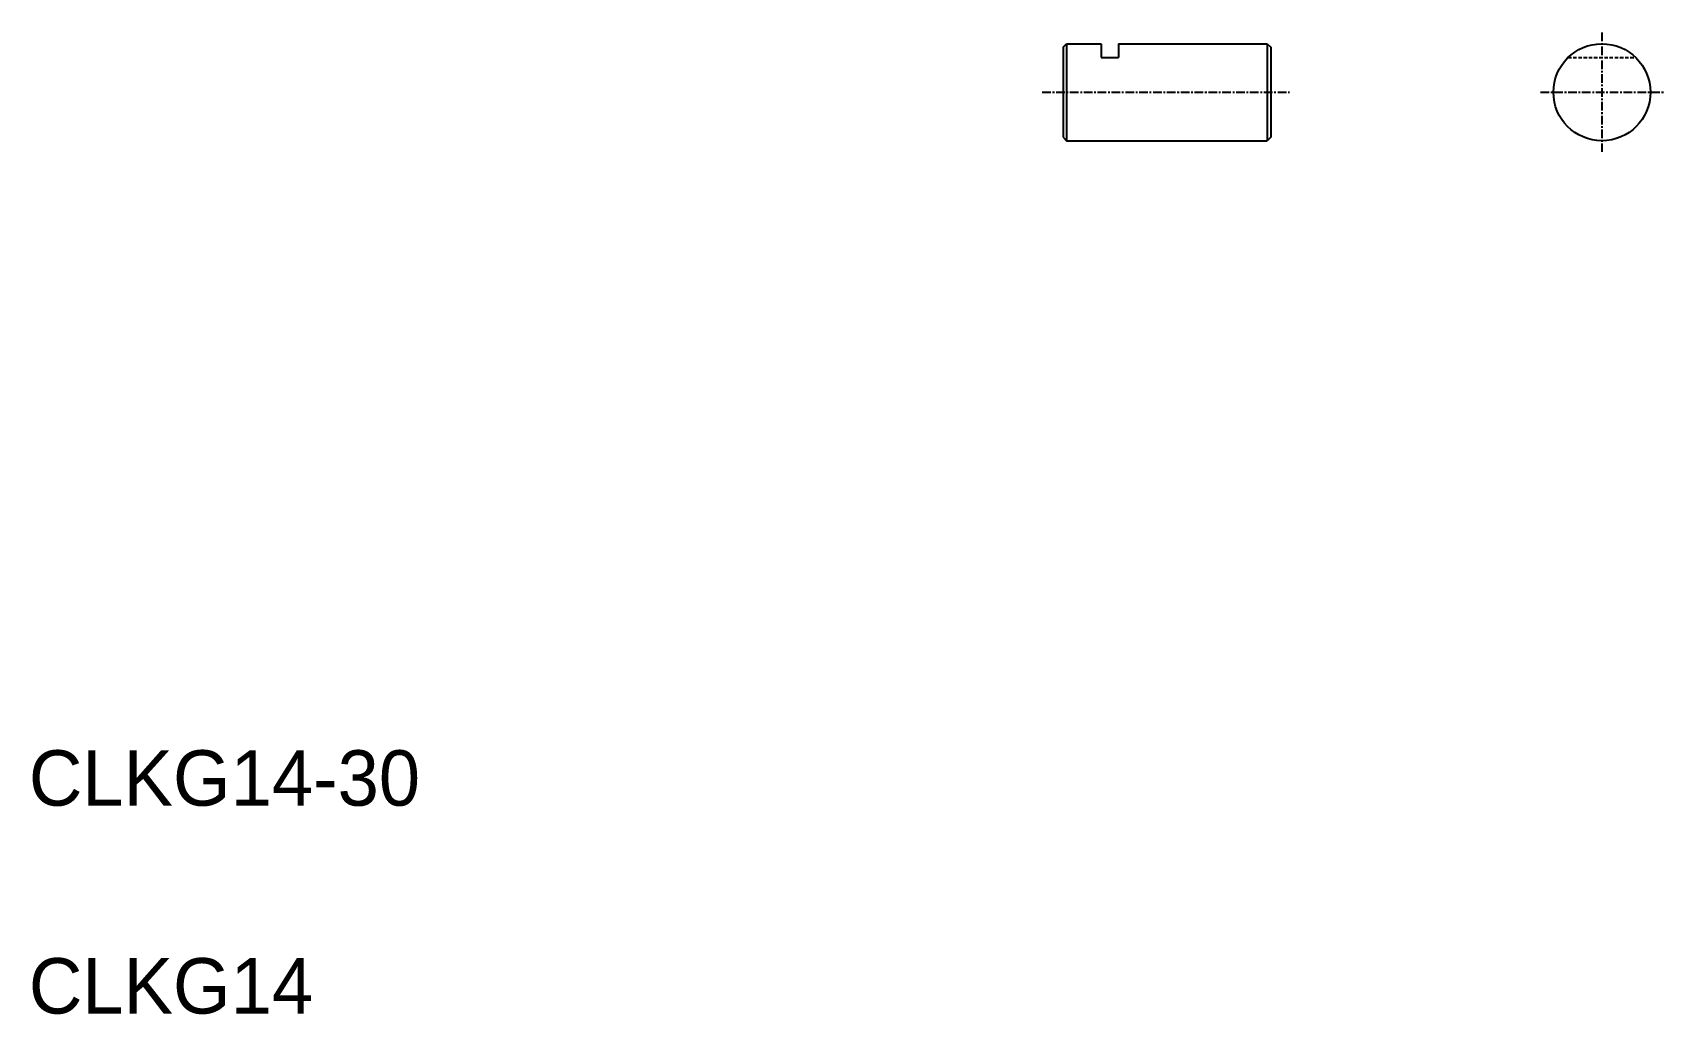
# Model space of a CAD drawing. Extents: x 60 to 295, y -18 to 123.
import ezdxf

# ---------------------------------------------------------------- set-up
doc = ezdxf.new("R2010")
doc.units = 0
doc.linetypes.add('CENTER', pattern=[2, 1.25, -0.25, 0.25, -0.25])
doc.linetypes.add('DASHED', pattern=[0.75, 0.5, -0.25])
doc.layers.get('0').update_dxf_attribs({"linetype": 'CONTINUOUS'})
doc.layers.add('CENTER', color=1, linetype='CENTER')

msp = doc.modelspace()

# ---------------------------------------------------------------- linework, layer by layer
for p, q in [((208.74, 121.28), (209.24, 121.78)), ((208.74, 121.28), (208.74, 108.28)), ((209.24, 121.78), (209.24, 107.78)), ((209.24, 121.78), (214.24, 121.78)), ((214.24, 121.78), (214.24, 119.78)), ((216.74, 121.78), (238.24, 121.78)), ((216.74, 121.78), (216.74, 119.78)), ((238.24, 121.78), (238.24, 107.78)), ((238.24, 121.78), (238.74, 121.28)), ((238.74, 121.28), (238.74, 108.28)), ((214.24, 119.78), (216.74, 119.78)), ((208.74, 108.28), (209.24, 107.78)), ((209.24, 107.78), (238.24, 107.78)), ((215.24, 107.78), (215.24, 107.78)), ((221.24, 107.78), (221.24, 107.78)), ((238.74, 108.28), (238.24, 107.78))]:
    msp.add_line(p, q)
at = {"color": 3, "linetype": 'DASHED'}
msp.add_line((281.66, 119.78), (291.46, 119.78), dxfattribs=at)
msp.add_circle((286.56, 114.78), 7)
at = {"layer": 'CENTER', "color": 1, "linetype": 'CENTER'}
for p, q in [((286.56, 123.39), (286.56, 106.17)), ((205.74, 114.78), (241.45, 114.78)), ((277.68, 114.78), (295.44, 114.78))]:
    msp.add_line(p, q, dxfattribs=at)

# ---------------------------------------------------------------- texts
for s, p in [('CLKG14-30', (59.4, 11.82)), ('CLKG14', (59.4, -18.18))]:
    msp.add_text(s, height=8).set_placement(p)

doc.saveas('drawing.dxf')
